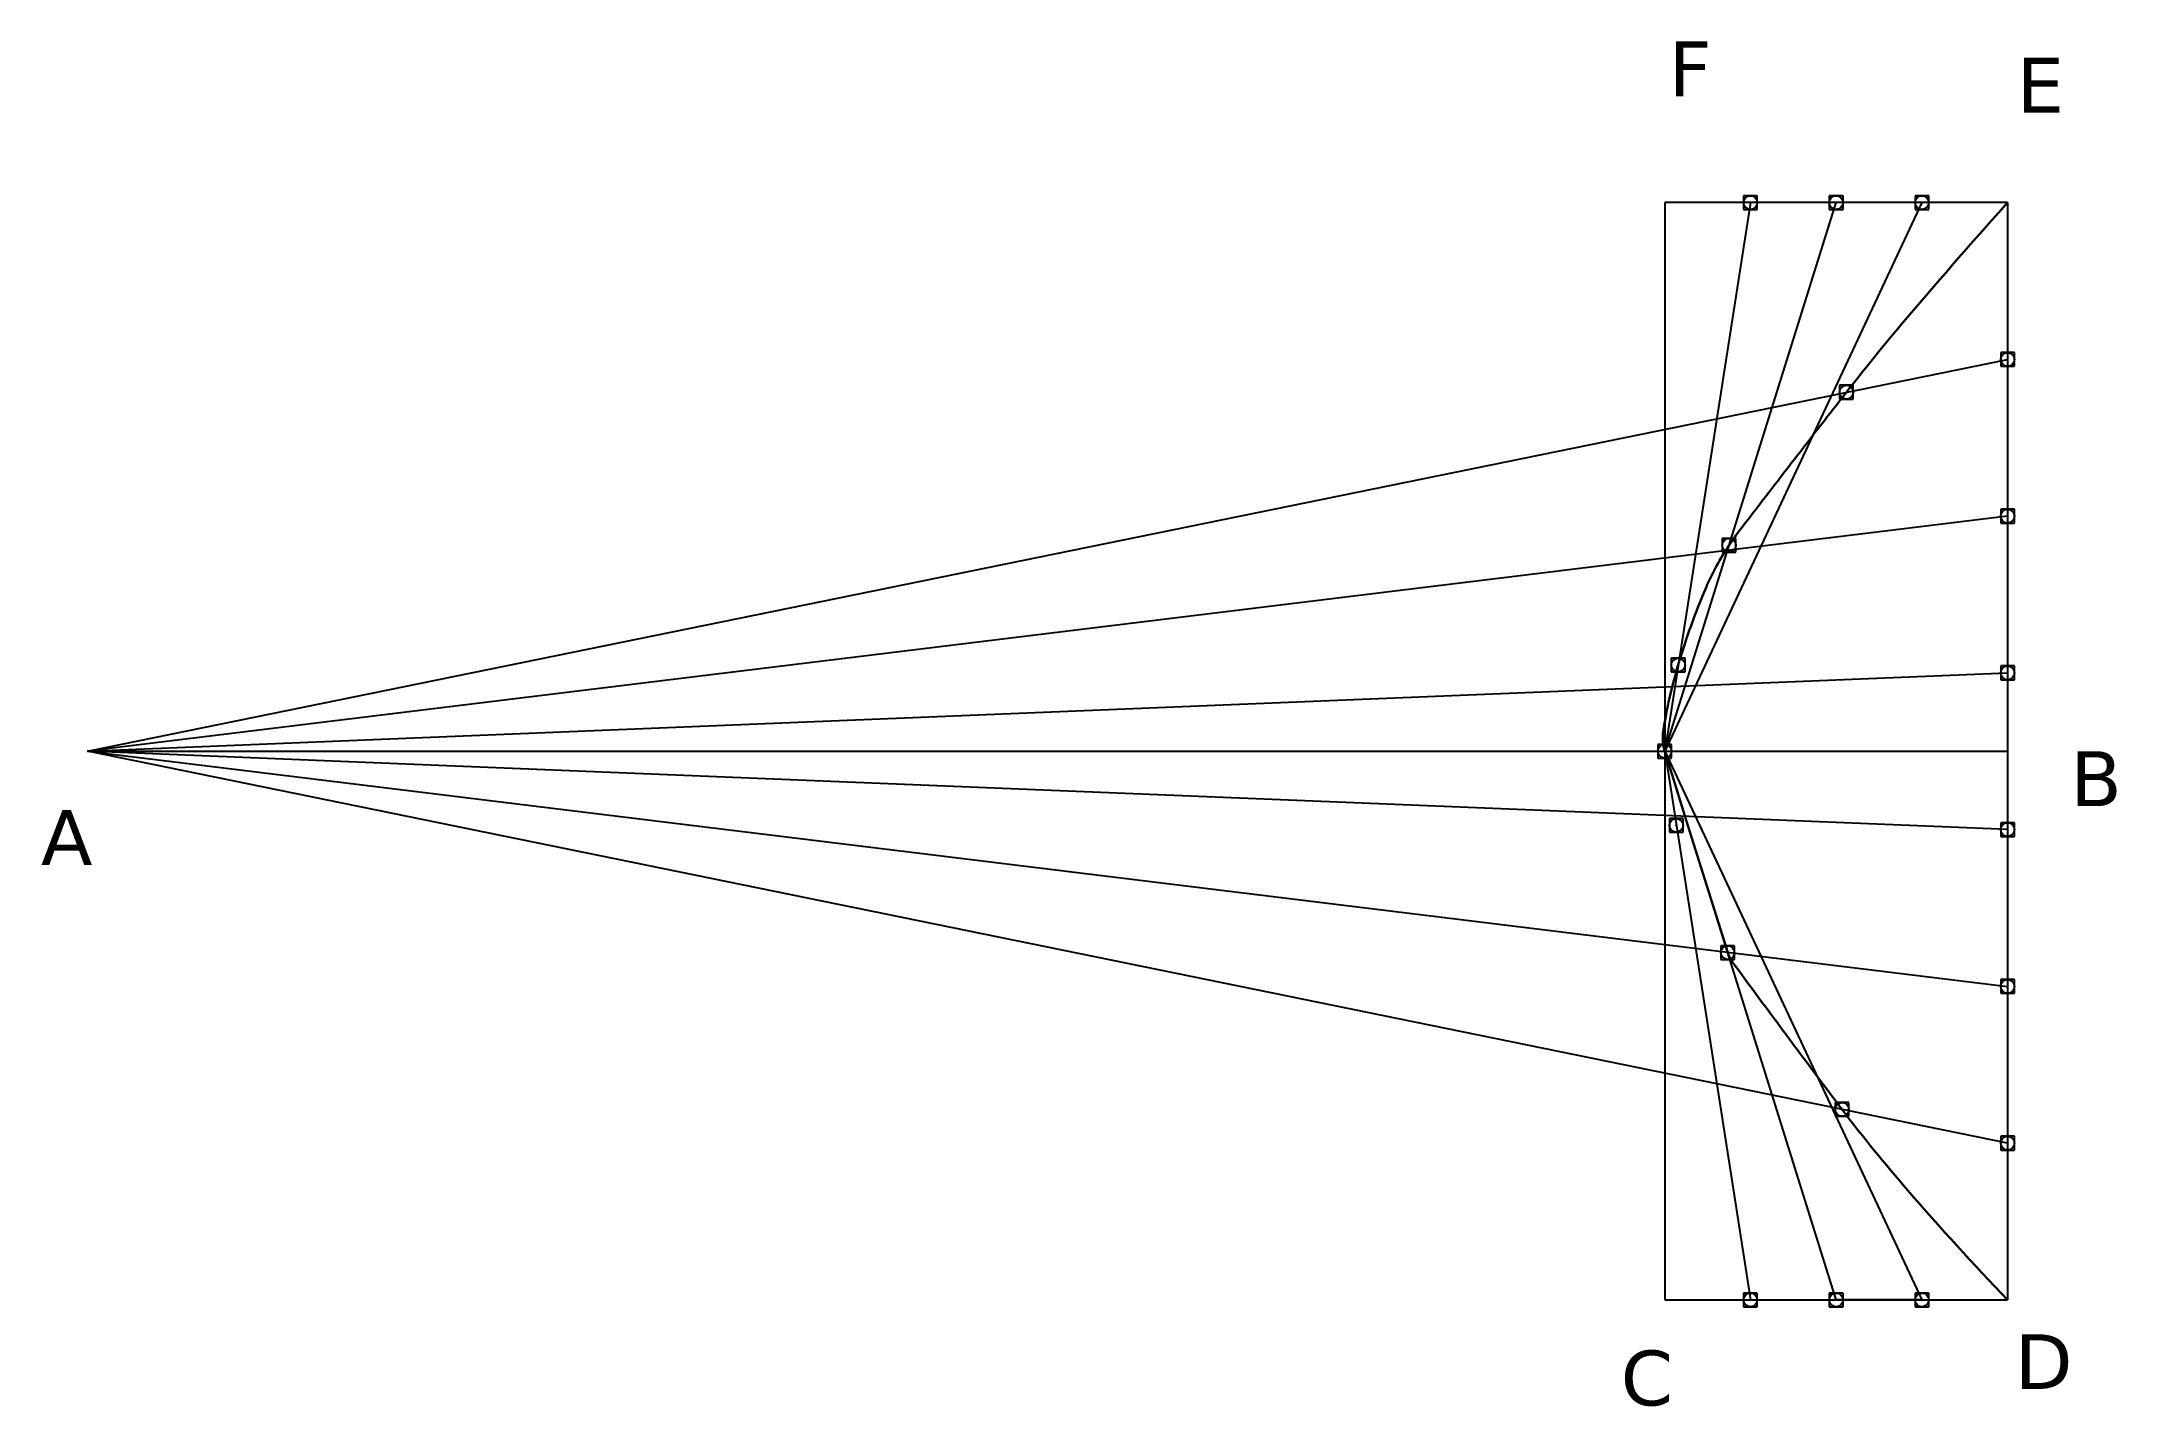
# Model space of a CAD drawing. Header units: millimetres. Extents: x 1124 to 1275, y 795 to 895.
import ezdxf

# ---------------------------------------------------------------- set-up
doc = ezdxf.new("R2010")
doc.units = ezdxf.units.MM
doc.header["$PDMODE"] = 96

msp = doc.modelspace()

# ---------------------------------------------------------------- linework, layer by layer
for p, q in [((1267.28, 882.8), (1242.28, 882.8)), ((1242.28, 882.8), (1242.28, 802.8)), ((1261.03, 882.8), (1242.28, 842.8)), ((1242.28, 842.8), (1254.78, 882.8)), ((1248.53, 882.8), (1242.28, 842.8)), ((1254.78, 882.8), (1248.53, 882.8)), ((1267.28, 882.8), (1267.28, 802.8)), ((1127.28, 842.8), (1267.28, 871.37)), ((1267.28, 871.37), (1267.28, 859.94)), ((1267.28, 859.94), (1127.28, 842.8)), ((1127.28, 842.8), (1267.28, 848.52)), ((1267.28, 848.52), (1267.28, 837.09)), ((1127.28, 842.8), (1267.28, 842.8)), ((1267.28, 837.09), (1127.28, 842.8)), ((1127.28, 842.8), (1267.28, 825.66)), ((1267.28, 814.23), (1127.28, 842.8)), ((1242.28, 842.8), (1261.03, 802.8)), ((1254.78, 802.8), (1242.28, 842.8)), ((1242.28, 842.8), (1248.53, 802.8)), ((1267.28, 825.66), (1267.28, 814.23)), ((1242.28, 802.8), (1267.28, 802.8)), ((1261.03, 802.8), (1254.78, 802.8))]:
    msp.add_line(p, q)
at = {"lineweight": 30}
msp.add_lwpolyline([(1267.28, 882.8, 0.007011), (1260.14, 874.63, 0.010424), (1255.53, 868.98, 0.002019), (1247.98, 859.21, 0.014576), (1246.97, 857.82, 0.048635), (1245.3, 854.75, 0.028231), (1243.26, 849.09, 0.033499), (1242.17, 844.26, 0.114973), (1242.28, 842.8), (1243.97, 837.4), (1246.87, 828.12, 0.082099), (1247.18, 827.5, 0.004203), (1255.21, 816.69, 0.017), (1260.01, 810.78, 0.011987), (1267.28, 802.8)], format="xyb", dxfattribs=at)
for p in [(1248.53, 882.8), (1254.78, 882.8), (1261.03, 882.8), (1267.28, 871.37), (1255.53, 868.98), (1267.28, 859.94), (1246.97, 857.82), (1243.26, 849.09), (1267.28, 848.52), (1242.28, 842.8), (1243.12, 837.4), (1267.28, 837.09), (1246.87, 828.12), (1267.28, 825.66), (1255.21, 816.69), (1267.28, 814.23), (1248.53, 802.8), (1254.78, 802.8), (1261.03, 802.8)]:
    msp.add_point(p)

# ---------------------------------------------------------------- texts
at = {"char_height": 4, "attachment_point": 1}
for s, insert, width in [('{\\fVerdana|b0|i0|c0|p34;F}', (1242.56, 894.55), 11.2328), ('{\\fVerdana|b0|i0|c0|p34;E}', (1267.94, 893.36), 11.2328), ('{\\fVerdana|b0|i0|c0|p34;B}', (1271.85, 842.8), 14.041), ('{\\fVerdana|b0|i0|c0|p34;A}', (1123.88, 838.52), 11.2328), ('{\\fVerdana|b0|i0|c0|p34;C}', (1239.07, 799.11), 11.2328), ('{\\fVerdana|b0|i0|c0|p34;D}', (1267.8, 800.3), 11.2328)]:
    msp.add_mtext(s, dxfattribs=dict(at, insert=insert, width=width))

doc.saveas('drawing.dxf')
